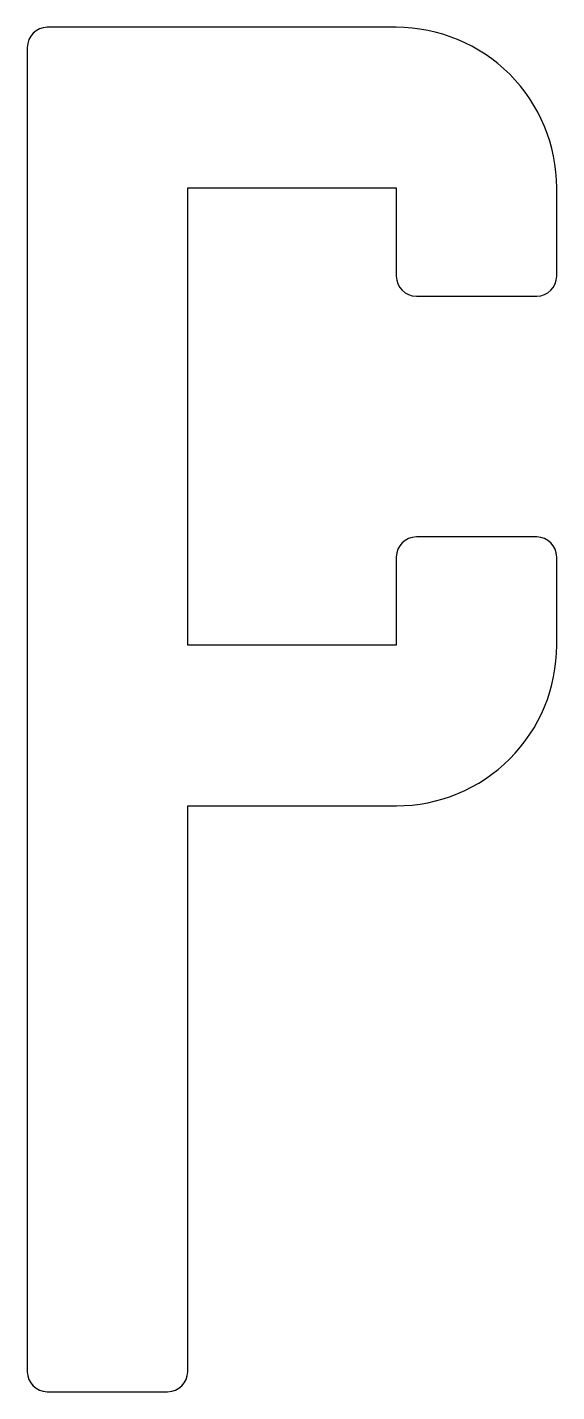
# Model space of a CAD drawing. Extents: x 994.9 to 1001.5, y 843.5 to 860.5.
import ezdxf

# ---------------------------------------------------------------- set-up
doc = ezdxf.new("R2010")
doc.units = 0
doc.layers.get('0').update_dxf_attribs({"linetype": 'CONTINUOUS'})

msp = doc.modelspace()

# ---------------------------------------------------------------- linework, layer by layer
for p, q in [((999.509, 860.549), (995.16, 860.549)), ((994.91, 860.299), (994.91, 843.799)), ((996.91, 852.849), (996.91, 858.549)), ((996.91, 858.549), (999.51, 858.549)), ((999.51, 858.549), (999.51, 857.449)), ((1001.51, 857.449), (1001.51, 858.55)), ((999.76, 857.199), (1001.26, 857.199)), ((1001.26, 854.199), (999.76, 854.199)), ((999.51, 853.949), (999.51, 852.849)), ((1001.51, 852.85), (1001.51, 853.949)), ((999.51, 852.849), (996.91, 852.849)), ((996.91, 843.799), (996.91, 850.849)), ((996.91, 850.849), (999.511, 850.849)), ((995.16, 843.549), (996.66, 843.549))]:
    msp.add_line(p, q)
for centre, radius, start, end in [((995.16, 860.299), 0.25, 90, 180), ((999.51, 858.549), 2, 0.025, 90.025), ((999.76, 857.449), 0.25, 180, 270), ((1001.26, 857.449), 0.25, 270, 0), ((999.76, 853.949), 0.25, 90, 180), ((1001.26, 853.949), 0.25, 0, 90), ((999.51, 852.849), 2, 270.025, 0.025), ((995.16, 843.799), 0.25, 180, 270), ((996.66, 843.799), 0.25, 270, 0)]:
    msp.add_arc(centre, radius, start, end)

doc.saveas('drawing.dxf')
